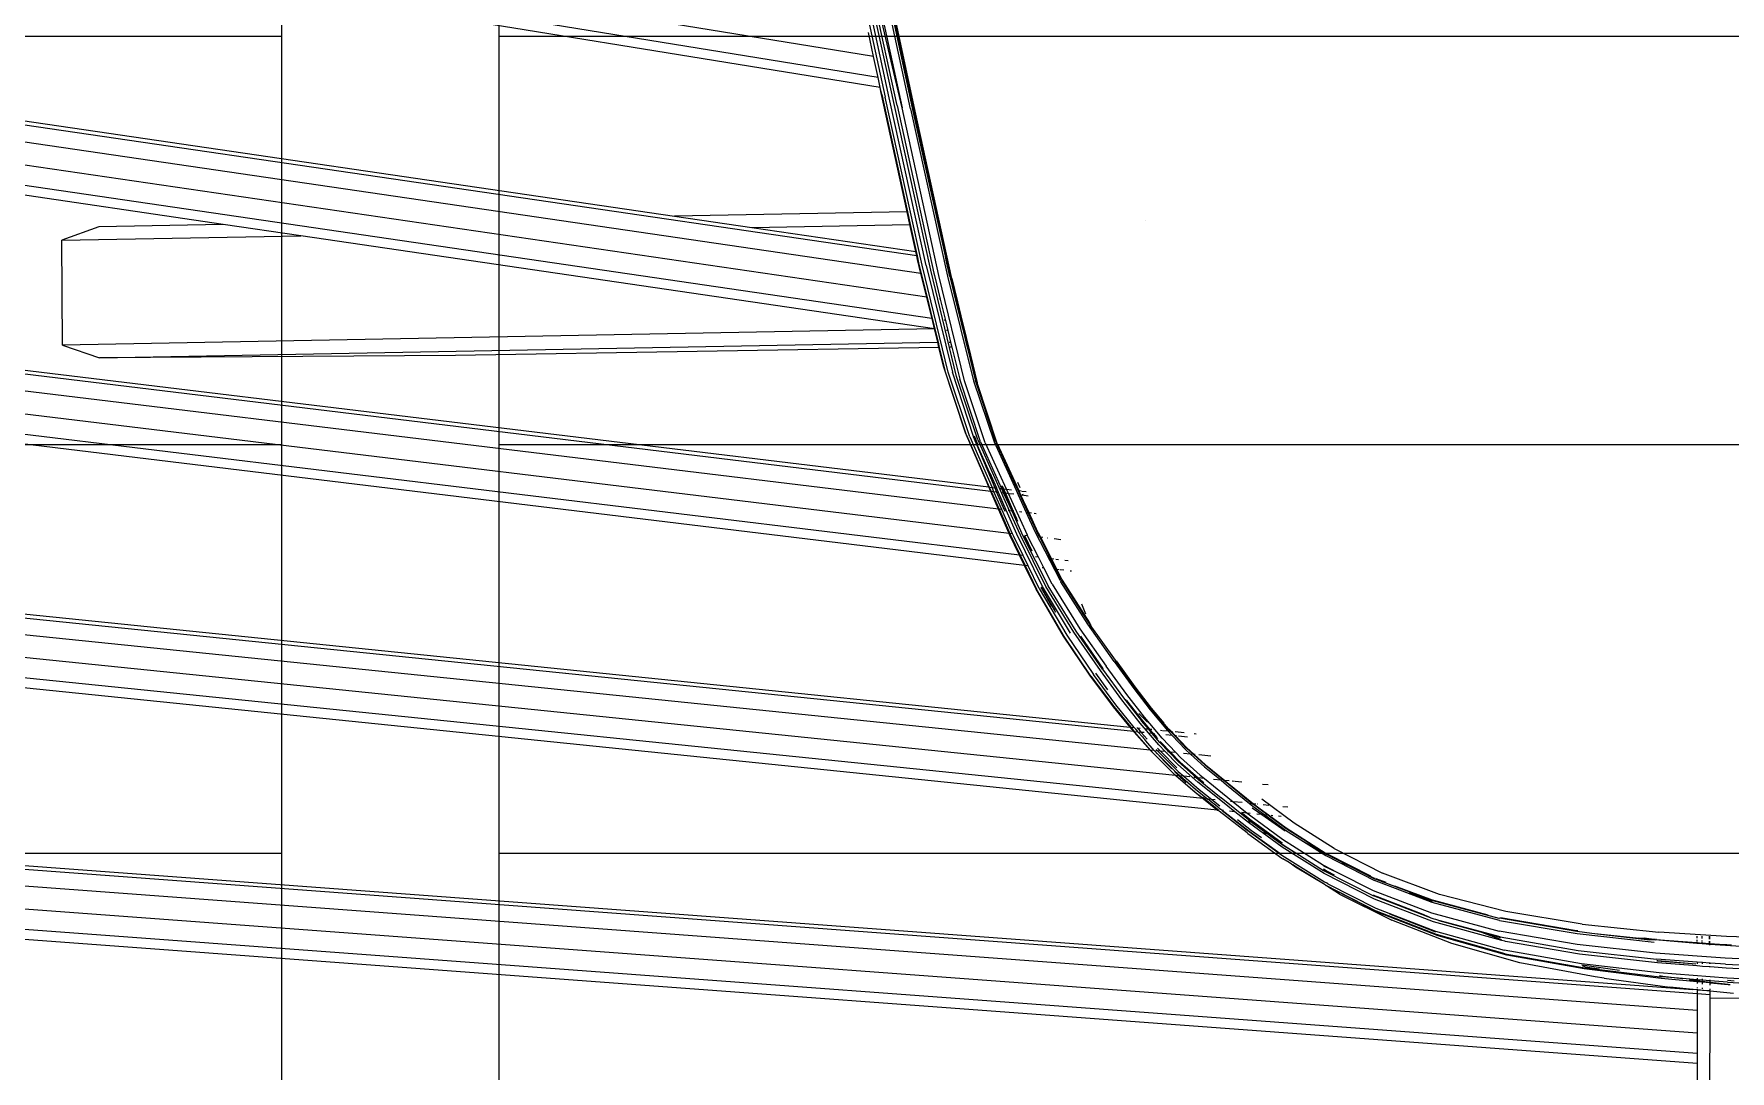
# Model space of a CAD drawing. Header units: millimetres. Extents: x -12551121 to 353735, y 112272 to 285506.
# Drawn here: x 101710.4 to 102099.8, y 170387.5 to 170625.6 of the extents above; entities that cross this region are included whole.
import ezdxf

# ---------------------------------------------------------------- set-up
doc = ezdxf.new("R2010")
doc.units = ezdxf.units.MM
doc.header["$MEASUREMENT"] = 0
doc.layers.add('+AT9-HATCH', color=8, linetype='Continuous')
doc.layers.add('+AT9_Hardscape', color=1, linetype='Continuous')

# ---------------------------------------------------------------- blocks, each defined once
blk = doc.blocks.new('cof')
at = {"layer": '+AT9_Hardscape', "color": 1}
for p, q in [((-175.14, -955.52), (-505.26, -901.91)), ((-174.1, -960.36), (-505.52, -906.53)), ((-173.59, -962.69), (-505.65, -908.76)), ((-184.69, -908.19), (-172.45, -964.88)), ((-171.5, -964.99), (-183.83, -908.29)), ((-170.48, -966.07), (-182.89, -909.18)), ((-168.58, -967.32), (-182.09, -909.75)), ((-169.73, -966.77), (-182.09, -909.75)), ((-180.89, -910.21), (-168.58, -967.32)), ((-166.62, -967.57), (-178.92, -910.44)), ((-166.07, -967.67), (-178.38, -910.52)), ((-165.55, -968.07), (-177.89, -910.85)), ((-175.14, -955.52), (-176.32, -950.03)), ((-169.39, -951.16), (-170.26, -947.1)), ((-503.75, -950.69), (-220.85, -992.15)), ((-165.21, -1001.31), (-503.68, -951.7)), ((-169.39, -951.16), (-169.45, -951.14)), ((-168.2, -956.65), (-169.39, -951.16)), ((-164.25, -1005.33), (-503.64, -955.59)), ((-174.1, -960.36), (-175.14, -955.52)), ((-168.2, -956.65), (-168.24, -956.64)), ((-165.76, -967.98), (-168.2, -956.65)), ((-162.91, -1010.81), (-503.03, -960.96)), ((-173.59, -962.69), (-174.1, -960.36)), ((-161.73, -1015.65), (-502.54, -965.7)), ((-173.45, -963.6), (-173.59, -962.69)), ((-173.25, -964.3), (-173.59, -962.69)), ((-167.43, -991.16), (-173.45, -963.6)), ((-173.25, -964.3), (-167.36, -991.16)), ((-163.99, -1003.43), (-172.45, -964.88)), ((-163.03, -1003.5), (-171.5, -964.99)), ((-324.42, -994.08), (-502.2, -968.02)), ((-161.99, -1004.59), (-170.48, -966.07)), ((-169.73, -966.77), (-161.27, -1005.28)), ((-160.14, -1005.81), (-168.58, -967.32)), ((-166.62, -967.57), (-158.13, -1005.96)), ((-158.64, -1001.27), (-166.07, -967.67)), ((-160.73, -991.04), (-165.76, -967.98)), ((-157.17, -1006.47), (-165.55, -968.07)), ((-167.43, -991.16), (-220.85, -992.15)), ((-220.85, -992.15), (-203.05, -994.76)), ((-167.36, -991.16), (-167.43, -991.16)), ((-166.79, -994.09), (-167.43, -991.16)), ((-167.36, -991.16), (-166.72, -994.09)), ((-160.73, -991.04), (-160.83, -991.04)), ((-160.09, -993.97), (-160.73, -991.04)), ((-353.02, -994.61), (-361.47, -997.71)), ((-361.47, -997.71), (-306.61, -996.69)), ((-324.42, -994.08), (-353.02, -994.61)), ((-306.61, -996.69), (-324.42, -994.08)), ((-161.16, -1018.01), (-306.61, -996.69)), ((-203.05, -994.76), (-166.79, -994.09)), ((-203.05, -994.76), (-165.44, -1000.28)), ((-166.79, -994.09), (-166.72, -994.09)), ((-165.44, -1000.28), (-166.79, -994.09)), ((-166.72, -994.09), (-165.35, -1000.29)), ((-160.2, -993.97), (-160.09, -993.97)), ((-158.49, -1001.29), (-160.09, -993.97)), ((-112.64, -993.09), (-112.61, -993.08)), ((-361.31, -1021.78), (-361.47, -997.71)), ((-165.44, -1000.28), (-165.35, -1000.29)), ((-165.21, -1001.31), (-165.44, -1000.28)), ((-165.35, -1000.29), (-165.12, -1001.32)), ((-165.12, -1001.32), (-165.21, -1001.31)), ((-165.03, -1002.14), (-165.21, -1001.31)), ((-165.12, -1001.32), (-164.78, -1002.86)), ((-164.25, -1005.33), (-165.03, -1002.14)), ((-164.78, -1002.86), (-162.83, -1010.82)), ((-157.96, -1028.02), (-163.99, -1003.43)), ((-163.03, -1003.5), (-157.03, -1028.01)), ((-156.04, -1028.98), (-161.99, -1004.59)), ((-158.64, -1001.27), (-158.49, -1001.29)), ((-158.44, -1002.3), (-158.64, -1001.27)), ((-158.27, -1002.33), (-158.49, -1001.29)), ((-158.27, -1002.33), (-158.44, -1002.3)), ((-157.62, -1006.03), (-158.44, -1002.3)), ((-157.39, -1006.34), (-158.27, -1002.33)), ((-162.86, -1010.82), (-164.25, -1005.33)), ((-161.27, -1005.28), (-161.13, -1005.79)), ((-161.13, -1005.79), (-161.16, -1005.78)), ((-161.13, -1005.79), (-159.81, -1011.27)), ((-154.22, -1029.99), (-160.14, -1005.81)), ((-158.13, -1005.96), (-152.16, -1029.97)), ((-157.62, -1006.03), (-157.56, -1006.31)), ((-157.39, -1006.34), (-157.56, -1006.31)), ((-157.56, -1006.31), (-156.2, -1011.8)), ((-157.38, -1006.37), (-157.39, -1006.34)), ((-156.06, -1011.82), (-157.38, -1006.37)), ((-156.06, -1011.82), (-157.35, -1006.38)), ((-157.17, -1006.47), (-155.87, -1011.84)), ((-495.59, -1012.27), (-148.66, -1054.34)), ((-162.83, -1010.82), (-162.86, -1010.82)), ((-161.7, -1015.66), (-162.86, -1010.82)), ((-162.83, -1010.82), (-161.64, -1015.67)), ((-159.81, -1011.27), (-159.96, -1011.25)), ((-159.81, -1011.27), (-158.63, -1016.11)), ((-156.06, -1011.82), (-156.2, -1011.8)), ((-156.2, -1011.8), (-155.01, -1016.64)), ((-154.89, -1016.66), (-156.06, -1011.82)), ((-155.87, -1011.84), (-156.06, -1011.82)), ((-155.87, -1011.84), (-154.7, -1016.68)), ((-148.21, -1055.37), (-495.39, -1013.27)), ((-161.64, -1015.67), (-161.7, -1015.66)), ((-161.13, -1018.01), (-161.7, -1015.66)), ((-161.64, -1015.67), (-161.06, -1018.02)), ((-158.63, -1016.11), (-158.89, -1016.07)), ((-158.63, -1016.11), (-158.06, -1018.46)), ((-146.42, -1059.44), (-494.62, -1017.22)), ((-161.14, -1018.06), (-361.31, -1021.78)), ((-161.06, -1018.02), (-161.13, -1018.01)), ((-161.12, -1018.06), (-161.13, -1018.01)), ((-161.05, -1018.06), (-161.12, -1018.06)), ((-160.4, -1021.13), (-161.12, -1018.06)), ((-161.06, -1018.02), (-161.05, -1018.06)), ((-161.05, -1018.06), (-160.3, -1021.13)), ((-158.06, -1018.46), (-158.37, -1018.41)), ((-158.06, -1018.46), (-157.42, -1021.07)), ((-154.89, -1016.66), (-155.01, -1016.64)), ((-155.01, -1016.64), (-154.43, -1018.99)), ((-154.32, -1019.01), (-154.89, -1016.66)), ((-154.7, -1016.68), (-154.89, -1016.66)), ((-154.7, -1016.68), (-154.12, -1019.04)), ((-154.32, -1019.01), (-154.43, -1018.99)), ((-154.43, -1018.99), (-153.93, -1021.01)), ((-153.83, -1021.01), (-154.32, -1019.01)), ((-154.12, -1019.04), (-154.32, -1019.01)), ((-154.12, -1019.04), (-153.65, -1021)), ((-143.99, -1065), (-493.57, -1022.61)), ((-361.31, -1021.78), (-352.82, -1024.7)), ((-352.82, -1024.7), (-160.4, -1021.13)), ((-271.08, -1024.14), (-352.82, -1024.7)), ((-160.11, -1022.29), (-271.08, -1024.14)), ((-160.4, -1021.13), (-160.3, -1021.13)), ((-160.11, -1022.29), (-160.4, -1021.13)), ((-160.3, -1021.13), (-160.02, -1022.29)), ((-160.02, -1022.29), (-160.11, -1022.29)), ((-159, -1026.87), (-160.11, -1022.29)), ((-160.02, -1022.29), (-158.73, -1027.53)), ((-157.78, -1021.08), (-157.42, -1021.07)), ((-157.13, -1022.24), (-157.52, -1022.25)), ((-157.42, -1021.07), (-157.13, -1022.24)), ((-157.13, -1022.24), (-155.34, -1029.58)), ((-153.93, -1021.01), (-153.83, -1021.01)), ((-153.93, -1021.01), (-153.64, -1022.18)), ((-153.83, -1021.01), (-153.65, -1021)), ((-153.55, -1022.18), (-153.83, -1021.01)), ((-153.65, -1021), (-153.36, -1022.18)), ((-153.55, -1022.18), (-153.64, -1022.18)), ((-153.64, -1022.18), (-151.72, -1030)), ((-151.57, -1030.32), (-153.55, -1022.18)), ((-151.58, -1030.1), (-153.55, -1022.18)), ((-153.36, -1022.18), (-153.55, -1022.18)), ((-153.36, -1022.18), (-151.36, -1030.43)), ((-141.62, -1069.95), (-492.64, -1027.39)), ((-154.05, -1041.92), (-159, -1026.87)), ((-153.77, -1042.48), (-158.73, -1027.53)), ((-153.04, -1042.83), (-157.96, -1028.02)), ((-152.14, -1042.73), (-157.03, -1028.01)), ((-140.45, -1072.37), (-492.19, -1029.72)), ((-151.21, -1043.49), (-156.04, -1028.98)), ((-150.54, -1043.96), (-155.34, -1029.58)), ((-149.46, -1044.21), (-154.22, -1029.99)), ((-152.16, -1029.97), (-147.45, -1043.96)), ((-151.57, -1030.32), (-151.72, -1030)), ((-146.93, -1044.03), (-151.58, -1030.1)), ((-147.04, -1043.95), (-151.57, -1030.32)), ((-146.72, -1044.34), (-151.36, -1030.43)), ((-153.77, -1042.48), (-154.05, -1041.92)), ((-149.3, -1052.86), (-153.77, -1042.48)), ((-153.77, -1042.48), (-148.56, -1054.35)), ((-153.04, -1042.83), (-147.92, -1054.43)), ((-152.24, -1042.74), (-148.31, -1052.17)), ((-148.47, -1051.04), (-152.14, -1042.73)), ((-151.15, -1044.58), (-151.95, -1042.66)), ((-151.21, -1043.49), (-143.95, -1059.74)), ((-151.15, -1044.58), (-151.13, -1044.63)), ((-150.54, -1043.96), (-145.72, -1054.69)), ((-149.46, -1044.21), (-139.88, -1065.33)), ((-147.45, -1043.96), (-142.38, -1055.1)), ((-147, -1044.04), (-147.04, -1043.95)), ((-146.93, -1044.24), (-147, -1044.04)), ((-146.81, -1044.3), (-146.93, -1044.03)), ((-146.9, -1044.25), (-146.93, -1044.24)), ((-142.67, -1053.54), (-146.9, -1044.25)), ((-146.72, -1044.34), (-141.77, -1055.17)), ((-148.45, -1051.08), (-148.47, -1051.04)), ((-148.45, -1051.08), (-147.69, -1052.92)), ((-148.45, -1051.08), (-146.92, -1054.55)), ((-144.9, -1048.5), (-141.86, -1055.16)), ((-148.66, -1054.34), (-149.3, -1052.86)), ((-148.21, -1055.37), (-148.66, -1054.34)), ((-148.66, -1054.34), (-148.56, -1054.35)), ((-148.56, -1054.35), (-148.11, -1055.38)), ((-148.56, -1054.35), (-147.92, -1054.43)), ((-148.31, -1052.17), (-147.3, -1054.5)), ((-147.47, -1055.46), (-147.92, -1054.43)), ((-147.84, -1054.44), (-147.3, -1054.5)), ((-147.3, -1054.5), (-146.92, -1054.55)), ((-147.3, -1054.5), (-146.86, -1055.53)), ((-146.46, -1055.58), (-146.92, -1054.55)), ((-146.07, -1054.65), (-145.72, -1054.69)), ((-145.72, -1054.69), (-145.25, -1055.73)), ((-145.72, -1054.69), (-145.36, -1054.74)), ((-145.36, -1054.74), (-145.65, -1054.07)), ((-145.6, -1054.08), (-145.3, -1054.74)), ((-144.9, -1055.77), (-145.36, -1054.74)), ((-145.36, -1054.74), (-145.3, -1054.74)), ((-145.3, -1054.74), (-144.84, -1055.78)), ((-145.3, -1054.74), (-144.73, -1054.81)), ((-144.57, -1054.83), (-143.42, -1054.97)), ((-142.58, -1053.78), (-142.67, -1053.54)), ((-141.94, -1055.15), (-142.58, -1053.78)), ((-142.38, -1055.1), (-142.32, -1055.11)), ((-142.38, -1055.1), (-141.91, -1056.13)), ((-142.06, -1053.2), (-141.53, -1054.45)), ((-141.94, -1055.15), (-141.86, -1055.16)), ((-141.47, -1056.19), (-141.94, -1055.15)), ((-141.39, -1056.2), (-141.86, -1055.16)), ((-141.86, -1055.16), (-141.77, -1055.17)), ((-141.3, -1056.21), (-141.77, -1055.17)), ((-141.77, -1055.17), (-141.22, -1055.24)), ((-141.09, -1055.26), (-140.1, -1055.37)), ((-148.11, -1055.38), (-148.21, -1055.37)), ((-146.42, -1059.44), (-148.21, -1055.37)), ((-147.47, -1055.46), (-148.11, -1055.38)), ((-148.11, -1055.38), (-146.31, -1059.46)), ((-145.66, -1059.54), (-147.47, -1055.46)), ((-146.86, -1055.53), (-147.29, -1055.48)), ((-146.46, -1055.58), (-146.86, -1055.53)), ((-146.86, -1055.53), (-145.13, -1059.6)), ((-144.65, -1059.66), (-146.46, -1055.58)), ((-145.25, -1055.73), (-145.68, -1055.68)), ((-144.9, -1055.77), (-145.25, -1055.73)), ((-145.25, -1055.73), (-143.41, -1059.81)), ((-143.09, -1059.85), (-144.9, -1055.77)), ((-144.84, -1055.78), (-144.9, -1055.77)), ((-144.84, -1055.78), (-143.03, -1059.85)), ((-144.35, -1055.84), (-144.84, -1055.78)), ((-142.95, -1056.01), (-143.98, -1055.88)), ((-141.81, -1056.15), (-141.91, -1056.13)), ((-141.91, -1056.13), (-140.05, -1060.22)), ((-141.39, -1056.2), (-141.47, -1056.19)), ((-139.6, -1060.27), (-141.47, -1056.19)), ((-141.3, -1056.21), (-141.39, -1056.2)), ((-139.52, -1060.28), (-141.39, -1056.2)), ((-140.76, -1056.27), (-141.3, -1056.21)), ((-139.43, -1060.29), (-141.3, -1056.21)), ((-140.91, -1055.92), (-140.76, -1056.27)), ((-139.63, -1056.41), (-140.51, -1056.3)), ((-146.31, -1059.46), (-146.42, -1059.44)), ((-143.99, -1065), (-146.42, -1059.44)), ((-145.66, -1059.54), (-146.31, -1059.46)), ((-146.31, -1059.46), (-143.86, -1065.02)), ((-143.2, -1065.1), (-145.66, -1059.54)), ((-145.13, -1059.6), (-145, -1059.86)), ((-144.65, -1059.66), (-145.13, -1059.6)), ((-142.19, -1065.2), (-144.65, -1059.66)), ((-143.95, -1059.74), (-144.21, -1059.71)), ((-141.41, -1065.42), (-143.95, -1059.74)), ((-143.41, -1059.81), (-143.66, -1059.78)), ((-143.09, -1059.85), (-143.41, -1059.81)), ((-143.41, -1059.81), (-140.84, -1065.52)), ((-142.02, -1062.27), (-143.09, -1059.85)), ((-143.03, -1059.85), (-143.09, -1059.85)), ((-143.03, -1059.85), (-142.28, -1061.54)), ((-142.89, -1059.87), (-143.03, -1059.85)), ((-141.09, -1060.09), (-141.65, -1060.02)), ((-139.77, -1060.25), (-140.05, -1060.22)), ((-140.05, -1060.22), (-138.07, -1064.55)), ((-139.52, -1060.28), (-139.6, -1060.27)), ((-137.71, -1064.42), (-139.6, -1060.27)), ((-139.43, -1060.29), (-139.52, -1060.28)), ((-137.62, -1064.44), (-139.52, -1060.28)), ((-138.88, -1060.36), (-139.43, -1060.29)), ((-137.41, -1064.7), (-139.43, -1060.29)), ((-137.77, -1060.49), (-138.22, -1060.44)), ((-143.86, -1065.02), (-143.99, -1065)), ((-143.88, -1065.26), (-143.99, -1065)), ((-141.62, -1069.95), (-143.88, -1065.26)), ((-143.2, -1065.1), (-143.86, -1065.02)), ((-143.86, -1065.02), (-143.63, -1065.54)), ((-143.63, -1065.54), (-141.49, -1069.97)), ((-143, -1065.55), (-143.2, -1065.1)), ((-140.81, -1070.05), (-143, -1065.55)), ((-136.31, -1077.2), (-142.19, -1065.2)), ((-135.57, -1077.15), (-141.41, -1065.42)), ((-140.84, -1065.52), (-135.05, -1077.06)), ((-140.56, -1065.46), (-139.1, -1068.41)), ((-140.5, -1065.45), (-138.76, -1068.97)), ((-139.79, -1065.51), (-140.42, -1065.44)), ((-139.79, -1065.51), (-139.88, -1065.33)), ((-137.28, -1070.48), (-139.79, -1065.51)), ((-138.07, -1064.55), (-132.39, -1075.67)), ((-137.71, -1064.42), (-137.62, -1064.61)), ((-136.89, -1065.86), (-137.62, -1064.44)), ((-137.03, -1065.85), (-137.62, -1064.61)), ((-137.41, -1064.7), (-136.81, -1065.87)), ((-136.98, -1065.85), (-137.03, -1065.85)), ((-134.96, -1069.8), (-136.98, -1065.85)), ((-136.89, -1065.86), (-136.98, -1065.85)), ((-135.37, -1068.83), (-136.89, -1065.86)), ((-136.81, -1065.87), (-136.89, -1065.86)), ((-136.26, -1065.94), (-136.81, -1065.87)), ((-136.81, -1065.87), (-135.9, -1067.59)), ((-135.16, -1066.07), (-135.28, -1066.06)), ((-132.15, -1066.44), (-133.67, -1066.25)), ((-140.45, -1072.37), (-141.62, -1069.95)), ((-141.49, -1069.97), (-141.62, -1069.95)), ((-141.49, -1069.97), (-140.32, -1072.39)), ((-140.81, -1070.05), (-141.49, -1069.97)), ((-139.63, -1072.47), (-140.81, -1070.05)), ((-137.28, -1070.48), (-137.91, -1070.4)), ((-136.05, -1072.9), (-137.28, -1070.48)), ((-135.9, -1067.59), (-135.74, -1067.97)), ((-135.74, -1067.97), (-135.37, -1068.83)), ((-135.74, -1067.97), (-134.27, -1070.84)), ((-135.37, -1068.83), (-134.96, -1069.8)), ((-134.34, -1070.83), (-135.37, -1068.83)), ((-134.96, -1069.8), (-134.92, -1069.88)), ((-134.92, -1069.88), (-134.52, -1070.81)), ((-134.44, -1070.82), (-134.92, -1069.88)), ((-134.52, -1070.81), (-134.7, -1070.79)), ((-134.44, -1070.82), (-134.52, -1070.81)), ((-134.52, -1070.81), (-134, -1072.02)), ((-134.34, -1070.83), (-134.44, -1070.82)), ((-133.19, -1073.25), (-134.44, -1070.82)), ((-133.1, -1073.26), (-134.34, -1070.83)), ((-134.27, -1070.84), (-134.34, -1070.83)), ((-133.73, -1070.91), (-134.27, -1070.84)), ((-134.27, -1070.84), (-133.03, -1073.27)), ((-483.23, -1071.92), (-116.2, -1109.44)), ((-115.33, -1110.49), (-483.08, -1072.88)), ((-137.9, -1077.66), (-140.45, -1072.37)), ((-140.32, -1072.39), (-140.45, -1072.37)), ((-139.63, -1072.47), (-140.32, -1072.39)), ((-140.32, -1072.39), (-137.7, -1077.8)), ((-137.11, -1077.66), (-139.63, -1072.47)), ((-136.05, -1072.9), (-136.43, -1072.86)), ((-134.14, -1076.67), (-136.05, -1072.9)), ((-134, -1072.02), (-133.46, -1073.22)), ((-133.46, -1073.22), (-133.56, -1073.21)), ((-133.46, -1073.22), (-132.36, -1075.66)), ((-133.19, -1073.25), (-133.46, -1073.22)), ((-132.66, -1071.04), (-133.25, -1070.97)), ((-133.1, -1073.26), (-133.19, -1073.25)), ((-132.04, -1075.49), (-133.19, -1073.25)), ((-131.97, -1075.48), (-133.1, -1073.26)), ((-133.03, -1073.27), (-133.1, -1073.26)), ((-132.5, -1073.33), (-133.03, -1073.27)), ((-133.03, -1073.27), (-131.78, -1075.71)), ((-131.43, -1073.46), (-132.26, -1073.36)), ((-130.46, -1071.3), (-131.2, -1071.22)), ((-129.64, -1073.68), (-129.99, -1073.64)), ((-111.59, -1114.71), (-482.34, -1076.78)), ((-131.49, -1088.6), (-137.9, -1077.66)), ((-131.34, -1088.64), (-137.7, -1077.8)), ((-137.11, -1077.66), (-130.76, -1088.38)), ((-136.7, -1077.43), (-136.34, -1078.04)), ((-136.59, -1077.43), (-136.65, -1077.39)), ((-136.62, -1077.38), (-136.59, -1077.43)), ((-133.26, -1083.12), (-136.59, -1077.43)), ((-136.34, -1078.04), (-136.59, -1077.43)), ((-136.34, -1078.04), (-134.28, -1081.67)), ((-136.34, -1078.04), (-133.61, -1082.63)), ((-129.91, -1087.88), (-136.31, -1077.2)), ((-129.12, -1087.65), (-135.57, -1077.15)), ((-128.62, -1087.41), (-135.05, -1077.06)), ((-134.14, -1076.67), (-127.74, -1086.88)), ((-132.29, -1075.83), (-132.39, -1075.67)), ((-132.29, -1075.83), (-132.15, -1076.12)), ((-125.95, -1085.83), (-132.15, -1076.12)), ((-131.98, -1075.62), (-132.04, -1075.49)), ((-125.61, -1085.62), (-131.98, -1075.62)), ((-131.97, -1075.48), (-131.78, -1075.71)), ((-131.78, -1075.71), (-125.56, -1085.53)), ((-105.82, -1120.55), (-480.62, -1082.23)), ((-127.41, -1081.16), (-126.43, -1083.48)), ((-133.61, -1082.63), (-133.59, -1082.65)), ((-119.9, -1094.35), (-125.95, -1085.83)), ((-125.57, -1085.7), (-125.61, -1085.62)), ((-125.41, -1085.89), (-125.57, -1085.7)), ((-125.56, -1085.53), (-125.54, -1085.58)), ((-125.54, -1085.58), (-125.48, -1085.67)), ((-125.48, -1085.67), (-125.41, -1085.89)), ((-125.4, -1085.78), (-125.48, -1085.67)), ((-125.38, -1085.96), (-125.41, -1085.89)), ((-125.4, -1085.78), (-125.22, -1086.03)), ((-125.38, -1085.96), (-124.91, -1087.06)), ((-119.56, -1094.11), (-125.38, -1085.96)), ((-99.47, -1125.86), (-479.4, -1087.01)), ((-96.12, -1128.49), (-478.81, -1089.36)), ((-125.3, -1097.75), (-131.49, -1088.6)), ((-125.21, -1097.73), (-131.34, -1088.64)), ((-130.76, -1088.38), (-124.66, -1097.39)), ((-122.99, -1096.47), (-129.12, -1087.65)), ((-122.53, -1096.11), (-128.62, -1087.41)), ((-127.74, -1086.88), (-121.69, -1095.47)), ((-127.62, -1088.57), (-122.54, -1095.94)), ((-122.49, -1095.89), (-127.25, -1089.01)), ((-119.55, -1094.16), (-119.56, -1094.11)), ((-115.1, -1100.29), (-119.55, -1094.16)), ((-115.05, -1100.19), (-119.38, -1094.23)), ((-120.01, -1104.83), (-125.3, -1097.75)), ((-125.21, -1097.73), (-119.97, -1104.75)), ((-119.51, -1104.32), (-124.66, -1097.39)), ((-124.38, -1097.7), (-124.6, -1097.35)), ((-124.18, -1097.08), (-121.39, -1100.88)), ((-118.13, -1103.15), (-122.99, -1096.47)), ((-122.54, -1095.94), (-122.46, -1096.05)), ((-122.53, -1096.11), (-117.74, -1102.7)), ((-122.49, -1095.89), (-122.41, -1096.01)), ((-116.99, -1101.93), (-121.69, -1095.47)), ((-119.9, -1094.35), (-115.4, -1100.55)), ((-112.95, -1107.14), (-116.99, -1101.93)), ((-115.4, -1100.55), (-111.6, -1105.49)), ((-111.36, -1105.17), (-115.1, -1100.29)), ((-111.3, -1105.08), (-115.05, -1100.19)), ((-116.2, -1109.44), (-120.01, -1104.83)), ((-119.97, -1104.75), (-116.08, -1109.45)), ((-115.25, -1109.54), (-119.51, -1104.32)), ((-113.9, -1108.55), (-118.13, -1103.15)), ((-117.74, -1102.7), (-113.59, -1108.03)), ((-117.34, -1103.08), (-113.39, -1108.1)), ((-117.02, -1103.37), (-113.36, -1108.04)), ((-111.6, -1105.49), (-107.66, -1110.21)), ((-107.45, -1109.86), (-111.36, -1105.17)), ((-107.42, -1109.86), (-111.36, -1105.17)), ((-108.43, -1108.53), (-111.3, -1105.08)), ((-115.33, -1110.49), (-116.2, -1109.44)), ((-116.2, -1109.44), (-116.08, -1109.45)), ((-116.08, -1109.45), (-115.26, -1110.45)), ((-116.08, -1109.45), (-115.25, -1109.54)), ((-114.92, -1109.95), (-115.25, -1109.54)), ((-114.63, -1109.6), (-114.58, -1109.61)), ((-114.61, -1109.57), (-114.58, -1109.61)), ((-114.58, -1109.61), (-114.32, -1109.93)), ((-114.58, -1109.61), (-113.92, -1109.67)), ((-114.21, -1106.29), (-112.23, -1108.33)), ((-109.66, -1113.51), (-113.9, -1108.55)), ((-112.03, -1109.87), (-113.59, -1108.03)), ((-111.86, -1109.89), (-113.39, -1108.1)), ((-113.36, -1108.04), (-111.76, -1109.89)), ((-108.86, -1112), (-112.95, -1107.14)), ((-112.61, -1109.81), (-112.03, -1109.87)), ((-115.27, -1110.57), (-115.33, -1110.49)), ((-115.21, -1110.5), (-115.33, -1110.49)), ((-111.59, -1114.71), (-115.27, -1110.57)), ((-115.21, -1110.5), (-115.26, -1110.45)), ((-111.5, -1114.71), (-115.21, -1110.5)), ((-114.36, -1110.59), (-115.21, -1110.5)), ((-114.36, -1110.59), (-114.92, -1109.95)), ((-114.87, -1109.89), (-114.65, -1110.18)), ((-114.65, -1110.18), (-114.6, -1110.23)), ((-113.41, -1111.67), (-114.36, -1110.59)), ((-114.32, -1109.93), (-113.68, -1110.65)), ((-113.68, -1110.65), (-114.16, -1110.61)), ((-113.68, -1110.65), (-112.33, -1112.19)), ((-113.01, -1110.72), (-113.68, -1110.65)), ((-113.41, -1111.67), (-113.17, -1111.95)), ((-113.04, -1112.09), (-113.17, -1111.95)), ((-113.04, -1112.09), (-112.99, -1112.15)), ((-112.99, -1112.15), (-112.87, -1112.28)), ((-112.61, -1112.58), (-112.87, -1112.28)), ((-110.67, -1114.8), (-112.61, -1112.58)), ((-111.14, -1110.91), (-112.03, -1109.87)), ((-112.03, -1109.87), (-111.86, -1109.89)), ((-110.96, -1110.93), (-111.86, -1109.89)), ((-111.86, -1109.89), (-111.76, -1109.89)), ((-111.76, -1109.89), (-110.86, -1110.94)), ((-111.76, -1109.89), (-111.24, -1109.95)), ((-111.14, -1110.91), (-111.71, -1110.86)), ((-109.41, -1112.95), (-111.14, -1110.91)), ((-110.96, -1110.93), (-111.14, -1110.91)), ((-109.88, -1112.19), (-110.96, -1110.93)), ((-110.86, -1110.94), (-110.96, -1110.93)), ((-110.86, -1110.94), (-110.08, -1111.85)), ((-110.62, -1110.97), (-110.86, -1110.94)), ((-108.17, -1115.06), (-109.66, -1113.51)), ((-109.41, -1112.95), (-107.31, -1115.14)), ((-109.12, -1113.07), (-109.34, -1112.82)), ((-109.3, -1112.76), (-109.1, -1113)), ((-109.26, -1110.15), (-108.89, -1110.19)), ((-109.12, -1113.07), (-107.08, -1115.17)), ((-109.1, -1113), (-106.98, -1115.18)), ((-105.72, -1115.31), (-108.86, -1112)), ((-108.7, -1110.21), (-107.55, -1110.33)), ((-106.55, -1111.38), (-107.99, -1111.24)), ((-107.66, -1110.21), (-107.55, -1110.33)), ((-107.55, -1110.33), (-106.55, -1111.38)), ((-106.99, -1110.38), (-107.45, -1109.86)), ((-106.99, -1110.38), (-107.42, -1109.86)), ((-106.8, -1110.4), (-107.28, -1109.89)), ((-105.97, -1111.44), (-106.99, -1110.38)), ((-106.8, -1110.4), (-106.99, -1110.38)), ((-105.81, -1111.46), (-106.8, -1110.4)), ((-106.8, -1110.4), (-106.57, -1110.43)), ((-106.55, -1111.38), (-103.51, -1114.61)), ((-105.97, -1111.44), (-106.13, -1111.43)), ((-105.93, -1111.45), (-105.97, -1111.44)), ((-103.35, -1114.24), (-105.93, -1111.45)), ((-105.81, -1111.46), (-105.93, -1111.45)), ((-105.91, -1110.49), (-103.77, -1110.71)), ((-103.28, -1114.15), (-105.81, -1111.46)), ((-105.58, -1111.48), (-105.81, -1111.46)), ((-103.07, -1111.74), (-105.1, -1111.53)), ((-101.53, -1110.94), (-101.05, -1110.99)), ((-110.71, -1115.69), (-111.59, -1114.71)), ((-110.67, -1114.8), (-111.5, -1114.71)), ((-110.74, -1115.55), (-111.5, -1114.71)), ((-110.74, -1115.55), (-106.2, -1120.14)), ((-106.13, -1120.28), (-110.71, -1115.69)), ((-110.47, -1115.02), (-110.67, -1114.8)), ((-109.94, -1115.56), (-110.47, -1115.02)), ((-109.94, -1115.56), (-110.45, -1114.99)), ((-109.96, -1114.87), (-110.35, -1114.83)), ((-110.2, -1114.6), (-109.96, -1114.87)), ((-109.27, -1114.94), (-109.96, -1114.24)), ((-109.96, -1114.87), (-109.79, -1115.06)), ((-109.27, -1114.94), (-109.96, -1114.87)), ((-105.98, -1119.58), (-109.94, -1115.56)), ((-108.36, -1117.32), (-109.94, -1115.56)), ((-109.79, -1115.06), (-105.22, -1119.63)), ((-105.51, -1118.78), (-109.27, -1114.94)), ((-108.17, -1115.06), (-109.01, -1114.97)), ((-108.36, -1117.32), (-108.19, -1117.49)), ((-106.67, -1119), (-108.19, -1117.49)), ((-105.3, -1118.02), (-108.17, -1115.06)), ((-107.31, -1115.14), (-107.66, -1115.11)), ((-107.31, -1115.14), (-105.1, -1117.44)), ((-107.08, -1115.17), (-107.31, -1115.14)), ((-107.08, -1115.17), (-104.73, -1117.58)), ((-106.98, -1115.18), (-107.08, -1115.17)), ((-106.98, -1115.18), (-104.72, -1117.5)), ((-105.72, -1115.31), (-106.98, -1115.18)), ((-104.63, -1116.45), (-105.72, -1115.31)), ((-105.1, -1117.44), (-101.02, -1121.04)), ((-104.73, -1117.58), (-100.72, -1121.07)), ((-104.72, -1117.5), (-100.61, -1121.08)), ((-104.63, -1116.45), (-100.13, -1120.45)), ((-102.35, -1115.65), (-103.96, -1115.49)), ((-103.51, -1114.61), (-102.35, -1115.65)), ((-103.3, -1114.24), (-103.35, -1114.24)), ((-101.7, -1115.72), (-103.3, -1114.24)), ((-103.28, -1114.15), (-101.51, -1115.74)), ((-102.35, -1115.65), (-99.11, -1118.55)), ((-101.7, -1115.72), (-102.35, -1115.65)), ((-101.65, -1115.72), (-101.7, -1115.72)), ((-98.98, -1118.17), (-101.65, -1115.72)), ((-101.51, -1115.74), (-101.65, -1115.72)), ((-101.51, -1115.74), (-98.91, -1118.08)), ((-101.32, -1115.76), (-101.51, -1115.74)), ((-97.65, -1116.13), (-100.47, -1115.84)), ((-106.2, -1120.14), (-105.71, -1120.56)), ((-105.82, -1120.55), (-106.13, -1120.28)), ((-105.03, -1120.63), (-106.01, -1119.65)), ((-105.98, -1119.58), (-104.74, -1120.66)), ((-101.29, -1124.42), (-105.82, -1120.55)), ((-105.71, -1120.56), (-105.82, -1120.55)), ((-105.71, -1120.56), (-101.39, -1124.27)), ((-105.03, -1120.63), (-105.71, -1120.56)), ((-100.67, -1122.07), (-105.3, -1118.02)), ((-105.22, -1119.63), (-103.9, -1120.74)), ((-103.69, -1121.96), (-105.03, -1120.63)), ((-104.95, -1120.64), (-105.03, -1120.63)), ((-104.74, -1120.66), (-101.23, -1123.69)), ((-103.9, -1120.74), (-104.74, -1120.66)), ((-103.9, -1120.74), (-100.39, -1123.74)), ((-102.53, -1120.88), (-103.9, -1120.74)), ((-101.15, -1121.02), (-101.62, -1120.98)), ((-101.02, -1121.04), (-100.54, -1121.47)), ((-100.72, -1121.07), (-101.02, -1121.04)), ((-100.72, -1121.07), (-100.08, -1121.63)), ((-100.61, -1121.08), (-100.72, -1121.07)), ((-100.61, -1121.08), (-100.08, -1121.55)), ((-99.17, -1121.23), (-100.61, -1121.08)), ((-100.54, -1121.47), (-95.32, -1125.68)), ((-100.13, -1120.45), (-99.17, -1121.23)), ((-99.17, -1121.23), (-94.98, -1124.63)), ((-99.11, -1118.55), (-95.35, -1121.62)), ((-98.92, -1118.17), (-98.98, -1118.17)), ((-98.92, -1118.17), (-94.61, -1121.69)), ((-98.91, -1118.08), (-94.47, -1121.71)), ((-95.35, -1121.62), (-97.07, -1121.44)), ((-103.69, -1121.96), (-103.52, -1122.12)), ((-103.52, -1122.12), (-103.41, -1122.21)), ((-101.39, -1124.27), (-99.37, -1125.87)), ((-99.47, -1125.86), (-101.29, -1124.42)), ((-101.23, -1123.69), (-98.37, -1125.97)), ((-95.39, -1126.3), (-100.67, -1122.07)), ((-100.39, -1123.74), (-97.42, -1126.07)), ((-100.08, -1121.55), (-99.29, -1122.17)), ((-100.08, -1121.63), (-99.66, -1121.96)), ((-95.35, -1121.62), (-94.07, -1122.66)), ((-95.18, -1121.63), (-95.35, -1121.62)), ((-94.98, -1124.63), (-92.58, -1126.56)), ((-94.47, -1121.71), (-94.61, -1121.69)), ((-94.61, -1121.69), (-93.97, -1122.27)), ((-94.47, -1121.71), (-93.9, -1122.17)), ((-93.49, -1121.81), (-94.47, -1121.71)), ((-94.07, -1122.66), (-88.78, -1126.95)), ((-93.97, -1122.27), (-93.9, -1122.27)), ((-93.9, -1122.17), (-87.9, -1127.04)), ((-88.04, -1127.02), (-93.9, -1122.27)), ((-93.9, -1122.27), (-88.14, -1127.02)), ((-92.28, -1121.93), (-92.8, -1121.88)), ((-90.59, -1122.1), (-92.12, -1121.95)), ((-84.51, -1122.72), (-85.82, -1122.59)), ((-99.55, -1125.5), (-99.09, -1125.9)), ((-99.37, -1125.87), (-99.47, -1125.86)), ((-96.12, -1128.49), (-99.47, -1125.86)), ((-99.09, -1125.9), (-99.37, -1125.87)), ((-99.37, -1125.87), (-96.12, -1128.49)), ((-99.09, -1125.9), (-98.58, -1126.32)), ((-98.93, -1125.91), (-99.09, -1125.9)), ((-98.58, -1126.32), (-95.9, -1128.43)), ((-97.42, -1126.07), (-98.37, -1125.97)), ((-95.82, -1127.99), (-98.37, -1125.97)), ((-97.42, -1126.07), (-95.6, -1127.49)), ((-96.7, -1126.14), (-97.42, -1126.07)), ((-96.12, -1128.49), (-96.04, -1128.5)), ((-96.04, -1128.5), (-95.93, -1128.59)), ((-95.91, -1128.51), (-96.04, -1128.5)), ((-95.79, -1128.75), (-95.93, -1128.59)), ((-95.82, -1127.99), (-95.75, -1128.03)), ((-89.38, -1133.73), (-95.79, -1128.75)), ((-95.75, -1128.03), (-95.44, -1128.28)), ((-95.05, -1128.6), (-95.44, -1128.28)), ((-92.14, -1128.9), (-95.39, -1126.3)), ((-89.05, -1130.7), (-95.32, -1125.68)), ((-94.8, -1128.62), (-95.05, -1128.6)), ((-88.86, -1133.42), (-95.05, -1128.6)), ((-95.05, -1128.6), (-89.34, -1133.11)), ((-92.14, -1128.9), (-93.39, -1128.77)), ((-92.58, -1126.56), (-93.15, -1126.5)), ((-90.5, -1126.77), (-92.58, -1126.56)), ((-92.58, -1126.56), (-89.34, -1129.18)), ((-89.05, -1131.35), (-92.14, -1128.9)), ((-90.68, -1129.03), (-88.42, -1130.82)), ((-89.34, -1129.18), (-90.68, -1129.03)), ((-88.67, -1129.25), (-89.34, -1129.18)), ((-89.34, -1129.18), (-88.8, -1129.61)), ((-88.78, -1126.95), (-88.01, -1127.58)), ((-88.14, -1127.02), (-88.78, -1126.95)), ((-88.19, -1128), (-85.97, -1129.53)), ((-88.14, -1127.02), (-87.87, -1127.23)), ((-88.04, -1127.02), (-88.14, -1127.02)), ((-87.86, -1127.17), (-88.04, -1127.02)), ((-87.9, -1127.04), (-88.04, -1127.02)), ((-88.01, -1127.58), (-85.26, -1129.6)), ((-87.9, -1127.04), (-87.86, -1127.07)), ((-84.57, -1129.67), (-87.87, -1127.23)), ((-87.86, -1127.07), (-84.3, -1129.7)), ((-87.32, -1127.1), (-87.86, -1127.07)), ((-84.45, -1129.68), (-87.86, -1127.17)), ((-86.98, -1127.13), (-87.02, -1127.13)), ((-78.54, -1131.5), (-85.94, -1125.97)), ((-84.36, -1127.4), (-85.69, -1127.27)), ((-80.04, -1127.84), (-81.13, -1127.73)), ((-91.58, -1130.63), (-88.33, -1133.17)), ((-88.41, -1130.91), (-90.33, -1129.39)), ((-89.34, -1133.11), (-88.86, -1133.42)), ((-89.05, -1130.7), (-81.35, -1136.32)), ((-88.63, -1131.42), (-89.05, -1131.09)), ((-81.27, -1137.01), (-89.05, -1131.35)), ((-88.8, -1129.61), (-81.2, -1135.19)), ((-88.42, -1130.82), (-81.3, -1135.98)), ((-88.41, -1130.91), (-81.31, -1136.05)), ((-88.33, -1133.17), (-86.04, -1134.81)), ((-85.97, -1129.53), (-87.12, -1129.41)), ((-85.97, -1129.53), (-80.59, -1133.23)), ((-85.26, -1129.6), (-85.97, -1129.53)), ((-85.26, -1129.6), (-80.53, -1133.08)), ((-84.57, -1129.67), (-85.26, -1129.6)), ((-80.45, -1132.71), (-84.57, -1129.67)), ((-84.45, -1129.68), (-84.57, -1129.67)), ((-80.42, -1132.65), (-84.45, -1129.68)), ((-84.3, -1129.7), (-84.45, -1129.68)), ((-84.3, -1129.7), (-84.26, -1129.7)), ((-84.26, -1129.7), (-80.43, -1132.55)), ((-83.43, -1129.79), (-83.82, -1129.75)), ((-81.52, -1129.98), (-82.13, -1129.92)), ((-80.53, -1133.08), (-76.44, -1135.67)), ((-71.25, -1138.55), (-80.45, -1132.71)), ((-80.43, -1132.55), (-80.32, -1132.62)), ((-71.2, -1138.5), (-80.42, -1132.65)), ((-80.27, -1132.65), (-79.96, -1132.85)), ((-69.37, -1137.33), (-78.54, -1131.5)), ((-465.35, -1134.15), (12.95, -1169.63)), ((13.97, -1170.64), (-465.03, -1135.11)), ((-89.38, -1133.73), (-89.2, -1133.9)), ((-89.2, -1133.9), (-81.36, -1139.5)), ((-81.87, -1138.42), (-88.86, -1133.42)), ((-88.86, -1133.42), (-81.39, -1138.84)), ((-85.01, -1133.98), (-85.57, -1133.61)), ((-81.35, -1136.32), (-81.34, -1136.36)), ((-78.74, -1138.05), (-81.34, -1136.36)), ((-81.34, -1136.36), (-78.2, -1138.31)), ((-71.65, -1143.05), (-81.27, -1137.01)), ((-81.2, -1135.19), (-71.78, -1141.14)), ((-76.44, -1135.67), (-71.22, -1138.62)), ((-76.44, -1135.67), (-71.28, -1138.94)), ((13.97, -1174.46), (-463.9, -1139.02)), ((-81.39, -1138.84), (-71.57, -1144.98)), ((-81.36, -1139.5), (-81.13, -1139.68)), ((-79.69, -1140.54), (-81.13, -1139.68)), ((-79.18, -1140.9), (-79.69, -1140.54)), ((-78.24, -1141.57), (-79.18, -1140.9)), ((-78.81, -1141.09), (-79.18, -1140.9)), ((-78.74, -1138.05), (-78.2, -1138.31)), ((-78.2, -1138.31), (-71.82, -1142.33)), ((-71.28, -1138.94), (-60.1, -1144.65)), ((-71.25, -1138.55), (-65.65, -1141.41)), ((-71.2, -1138.5), (-63.52, -1142.41)), ((-70.95, -1138.52), (-61.01, -1143.59)), ((-69.37, -1137.33), (-58.3, -1142.93)), ((-67.59, -1140.49), (-65.65, -1141.41)), ((13.96, -1179.7), (-461.99, -1144.39)), ((-78.74, -1141.13), (-78.81, -1141.09)), ((-78.2, -1141.51), (-78.74, -1141.13)), ((-71.46, -1145.68), (-78.24, -1141.57)), ((-78.05, -1141.61), (-78.2, -1141.51)), ((-71.46, -1145.68), (-78.05, -1141.61)), ((-71.82, -1142.33), (-60.36, -1148.19)), ((-71.81, -1141.98), (-70.97, -1142.51)), ((-71.81, -1142.06), (-70.92, -1142.61)), ((-71.79, -1141.28), (-68.74, -1142.7)), ((-71.78, -1141.14), (-68.74, -1142.7)), ((-60.1, -1148.95), (-71.65, -1143.05)), ((-70.97, -1142.51), (-69.38, -1143.32)), ((-70.92, -1142.61), (-70.18, -1142.99)), ((-68.74, -1142.7), (-60.44, -1146.94)), ((-65.65, -1141.41), (-60.12, -1144.23)), ((-65.65, -1141.41), (-63.52, -1142.41)), ((-63.52, -1142.41), (-60.05, -1144.18)), ((-63.52, -1142.41), (-61.01, -1143.59)), ((-61.01, -1143.59), (-60.97, -1143.61)), ((-46.91, -1149.24), (-60.12, -1144.23)), ((-46.85, -1149.68), (-60.1, -1144.65)), ((-59.96, -1144.22), (-60.05, -1144.18)), ((-59.8, -1144.17), (-57.48, -1145.05)), ((-59.8, -1144.17), (-59.19, -1144.45)), ((-58.97, -1144.55), (-58.87, -1144.6)), ((-45.21, -1147.83), (-58.3, -1142.93)), ((-71.57, -1144.98), (-71.15, -1145.2)), ((-71.46, -1145.68), (-59.63, -1151.72)), ((-71.17, -1145.89), (-71.46, -1145.68)), ((-71.13, -1145.91), (-71.17, -1145.89)), ((-70.83, -1145.4), (-71.15, -1145.2)), ((-59.28, -1151.96), (-71.13, -1145.91)), ((-68.12, -1147.75), (-71.13, -1145.91)), ((-70.83, -1145.4), (-59.83, -1150.98)), ((-68.12, -1147.75), (-56.14, -1153.77)), ((-60.44, -1146.94), (-47.04, -1152.07)), ((-60.38, -1147.9), (-59.4, -1148.4)), ((-60.37, -1147.99), (-59.35, -1148.51)), ((-46.87, -1153.36), (-60.36, -1148.19)), ((-48.53, -1152.58), (-59.4, -1148.4)), ((-47.48, -1153.07), (-59.35, -1148.51)), ((-46.83, -1149.2), (-55.42, -1145.94)), ((-52.13, -1147.38), (-46.84, -1149.47)), ((-29.97, -1151.8), (-45.21, -1147.83)), ((13.95, -1184.35), (-460.43, -1149.17)), ((13.95, -1186.65), (-459.62, -1151.52)), ((-46.54, -1154.16), (-60.1, -1148.95)), ((-59.83, -1150.98), (-59.82, -1151.03)), ((-59.82, -1151.03), (-46.11, -1156.29)), ((-45.85, -1157.07), (-59.63, -1151.72)), ((-45.47, -1157.34), (-59.28, -1151.96)), ((-46.04, -1156.5), (-56.62, -1152.38)), ((-47.04, -1152.07), (-31.47, -1156.27)), ((-31.48, -1153.34), (-46.91, -1149.24)), ((-31.39, -1153.82), (-46.85, -1149.68)), ((-39.12, -1151.26), (-46.83, -1149.2)), ((-46.59, -1149.15), (-34.07, -1152.49)), ((-12.46, -1154.64), (-29.97, -1151.8)), ((-42.33, -1159.12), (-56.14, -1153.77)), ((-46.39, -1153.49), (-46.87, -1153.36)), ((-30.89, -1158.44), (-46.54, -1154.16)), ((-46.06, -1153.62), (-46.39, -1153.49)), ((-46.11, -1156.29), (-30.37, -1160.64)), ((-45.37, -1153.84), (-46.06, -1153.62)), ((-45.37, -1153.84), (-36.05, -1156.39)), ((-36.96, -1156.05), (-45.37, -1153.84)), ((-31.24, -1157.61), (-36.96, -1156.05)), ((-36.05, -1156.39), (-36.96, -1156.05)), ((-36.05, -1156.39), (-31.19, -1157.72)), ((-30.96, -1158.28), (-36.05, -1156.39)), ((-31.4, -1153.32), (-31.48, -1153.34)), ((-13.59, -1159.31), (-31.47, -1156.27)), ((-13.67, -1156.32), (-31.4, -1153.32)), ((-31.39, -1153.82), (-13.58, -1156.82)), ((-13.7, -1156.19), (-31.2, -1153.23)), ((-13.64, -1156.17), (-13.7, -1156.19)), ((-13.6, -1156.31), (-13.67, -1156.32)), ((-13.46, -1156.19), (-13.64, -1156.17)), ((-13.64, -1156.17), (-13.49, -1156.21)), ((-13.6, -1156.31), (-10.23, -1156.7)), ((-12.46, -1154.64), (5.16, -1156.49)), ((20.73, -1157.48), (5.16, -1156.49)), ((-30.09, -1161.45), (-45.85, -1157.07)), ((-29.7, -1161.75), (-45.47, -1157.34)), ((-26.77, -1163.54), (-42.33, -1159.12)), ((-31.24, -1157.61), (-13.37, -1160.68)), ((-30.21, -1158.55), (-30.89, -1158.44)), ((-30.05, -1158.61), (-30.21, -1158.55)), ((-13.05, -1161.52), (-30.05, -1158.61)), ((4.42, -1161.33), (-13.59, -1159.31)), ((-13.58, -1156.82), (4.09, -1158.79)), ((-10.23, -1156.7), (4.32, -1158.3)), ((-10.23, -1156.7), (3.14, -1158.25)), ((0.45, -1157.77), (1.77, -1157.91)), ((4.04, -1158.17), (1.77, -1157.91)), ((4.32, -1158.3), (3.14, -1158.25)), ((4.29, -1158.19), (4.04, -1158.17)), ((13.93, -1158.98), (4.32, -1158.3)), ((13.93, -1159.1), (4.32, -1158.3)), ((4.43, -1158.2), (4.34, -1158.19)), ((4.62, -1158.21), (4.58, -1158.21)), ((4.62, -1158.21), (13.93, -1158.93)), ((13.92, -1157.4), (13.93, -1157.9)), ((13.93, -1158.26), (13.93, -1158.51)), ((13.93, -1158.65), (13.93, -1158.93)), ((13.93, -1158.93), (13.93, -1158.98)), ((13.93, -1158.93), (15.15, -1159.02)), ((13.93, -1158.98), (13.93, -1159.1)), ((15.15, -1159.07), (13.93, -1158.98)), ((15.15, -1159.19), (13.93, -1159.1)), ((15.15, -1157.98), (15.15, -1157.42)), ((15.15, -1158.59), (15.15, -1158.39)), ((15.15, -1159.02), (15.15, -1158.7)), ((15.15, -1159.07), (15.15, -1159.02)), ((15.15, -1159.02), (16.76, -1159.14)), ((16.76, -1159.18), (15.15, -1159.02)), ((15.15, -1159.19), (15.15, -1159.07)), ((16.76, -1159.18), (15.15, -1159.07)), ((15.37, -1159.21), (15.15, -1159.19)), ((16.76, -1159.31), (15.37, -1159.21)), ((16.74, -1157.43), (16.74, -1158.09)), ((16.75, -1158.56), (16.75, -1158.7)), ((16.75, -1158.78), (16.76, -1159.14)), ((16.76, -1159.14), (16.76, -1159.18)), ((16.76, -1159.14), (16.9, -1159.19)), ((16.76, -1159.18), (16.76, -1159.25)), ((16.9, -1159.19), (16.76, -1159.18)), ((16.76, -1159.31), (16.76, -1159.45)), ((16.9, -1159.32), (16.76, -1159.31)), ((16.9, -1158.1), (16.9, -1157.44)), ((16.9, -1158.71), (16.9, -1158.57)), ((16.9, -1159.19), (16.9, -1158.78)), ((16.9, -1159.26), (16.9, -1159.19)), ((19.09, -1159.32), (16.9, -1159.19)), ((16.9, -1159.47), (16.9, -1159.32)), ((35.33, -1160.55), (16.9, -1159.32)), ((20.32, -1159.43), (19.09, -1159.32)), ((19.09, -1159.32), (20.32, -1159.39)), ((20.78, -1159.45), (20.32, -1159.43)), ((35.27, -1158.04), (20.73, -1157.48)), ((20.95, -1159.46), (20.78, -1159.45)), ((21.47, -1159.48), (20.95, -1159.46)), ((21.86, -1159.51), (21.47, -1159.48)), ((-12.56, -1163.78), (-30.37, -1160.64)), ((-30.09, -1161.45), (-12.29, -1164.61)), ((-11.96, -1164.93), (-29.7, -1161.75)), ((-9.48, -1166.79), (-26.77, -1163.54)), ((-13.37, -1160.68), (4.6, -1162.71)), ((4.84, -1163.57), (-13.05, -1161.52)), ((5.22, -1165.85), (-12.56, -1163.78)), ((-12.49, -1163.99), (-11.34, -1164.19)), ((-11.71, -1164.46), (-12.38, -1164.34)), ((-11.34, -1164.19), (-3.89, -1165.21)), ((20.39, -1162.48), (4.42, -1161.33)), ((13.94, -1163.4), (4.6, -1162.71)), ((4.68, -1162.99), (4.92, -1163.02)), ((11.76, -1163.71), (4.71, -1163.13)), ((13.95, -1164.26), (4.84, -1163.57)), ((4.92, -1163.02), (13.7, -1163.74)), ((13.94, -1163.4), (13.95, -1163.75)), ((15.16, -1163.48), (13.94, -1163.4)), ((13.95, -1164.26), (13.95, -1164.32)), ((15.16, -1164.35), (13.95, -1164.26)), ((15.16, -1163.77), (15.16, -1163.48)), ((16.82, -1163.61), (15.16, -1163.48)), ((15.16, -1164.4), (15.16, -1164.35)), ((16.83, -1164.47), (15.16, -1164.35)), ((16.82, -1163.61), (16.82, -1163.8)), ((16.92, -1163.61), (16.82, -1163.61)), ((16.92, -1163.81), (16.92, -1163.61)), ((20.49, -1163.87), (16.92, -1163.61)), ((35.34, -1163.19), (20.39, -1162.48)), ((20.49, -1163.87), (35.35, -1164.6)), ((-12.29, -1164.61), (5.42, -1166.73)), ((5.68, -1167.12), (-11.96, -1164.93)), ((-11.71, -1164.46), (-8.46, -1164.89)), ((-7.39, -1167.06), (-9.48, -1166.79)), ((-7.39, -1167.06), (7.68, -1169.1)), ((20.85, -1167.03), (5.22, -1165.85)), ((5.36, -1166.47), (6.11, -1166.57)), ((5.42, -1166.71), (5.85, -1166.76)), ((5.85, -1166.76), (5.42, -1166.73)), ((13.96, -1167.89), (5.68, -1167.12)), ((5.99, -1166.78), (5.85, -1166.76)), ((10.63, -1167.16), (5.99, -1166.78)), ((6.11, -1166.57), (10.63, -1167.16)), ((13.96, -1167.43), (10.63, -1167.16)), ((13.96, -1167.7), (12.14, -1167.49)), ((13.96, -1167.04), (13.96, -1167.43)), ((15.16, -1167.53), (13.96, -1167.43)), ((13.96, -1167.6), (13.96, -1167.7)), ((13.96, -1167.7), (13.96, -1167.89)), ((15.16, -1167.84), (13.96, -1167.7)), ((13.96, -1167.89), (13.96, -1168.3)), ((15.16, -1168), (13.96, -1167.89)), ((14.04, -1167.6), (15.16, -1167.75)), ((15.16, -1167.53), (15.16, -1167.21)), ((16.87, -1167.66), (15.16, -1167.53)), ((15.16, -1167.75), (15.16, -1167.67)), ((15.16, -1167.75), (16.88, -1167.97)), ((15.16, -1167.84), (15.16, -1167.75)), ((15.16, -1168), (15.16, -1167.84)), ((16.88, -1168.03), (15.16, -1167.84)), ((15.16, -1168.44), (15.16, -1168)), ((16.88, -1168.16), (15.16, -1168)), ((16.83, -1164.47), (16.83, -1164.52)), ((16.92, -1164.48), (16.83, -1164.47)), ((16.87, -1167.44), (16.87, -1167.66)), ((16.93, -1167.67), (16.87, -1167.66)), ((16.87, -1167.76), (16.88, -1167.97)), ((16.88, -1167.97), (16.88, -1168.03)), ((16.88, -1167.97), (16.93, -1167.98)), ((16.93, -1168.04), (16.88, -1168.03)), ((16.88, -1168.03), (16.88, -1168.16)), ((16.88, -1168.16), (16.89, -1168.64)), ((16.93, -1168.17), (16.88, -1168.16)), ((16.92, -1164.53), (16.92, -1164.48)), ((20.63, -1164.76), (16.92, -1164.48)), ((16.93, -1167.67), (16.93, -1167.45)), ((20.97, -1168), (16.93, -1167.67)), ((16.93, -1167.98), (16.93, -1167.77)), ((16.93, -1168.04), (16.93, -1167.98)), ((16.93, -1167.98), (21.1, -1168.52)), ((21.1, -1168.52), (16.93, -1168.04)), ((16.93, -1168.17), (16.93, -1168.04)), ((16.93, -1168.64), (16.93, -1168.17)), ((21.11, -1168.56), (16.93, -1168.17)), ((16.93, -1168.17), (21.1, -1168.52)), ((35.37, -1165.5), (20.63, -1164.76)), ((35.4, -1167.76), (20.85, -1167.03)), ((22.44, -1167.74), (20.92, -1167.57)), ((20.97, -1168), (35.42, -1168.83)), ((12.95, -1169.63), (7.68, -1169.1)), ((13.07, -1169.64), (12.95, -1169.63)), ((13.97, -1169.73), (13.07, -1169.64)), ((13.96, -1169.2), (13.97, -1169.38)), ((13.97, -1169.62), (13.97, -1169.73)), ((13.97, -1169.73), (13.97, -1170.64)), ((16.94, -1170.02), (13.97, -1169.73)), ((13.97, -1169.73), (15.16, -1169.79)), ((16.94, -1170.87), (13.97, -1170.64)), ((13.97, -1170.64), (13.97, -1172.09)), ((13.97, -1172.09), (13.97, -1174.46)), ((15.16, -1169.53), (15.16, -1169.31)), ((15.16, -1169.79), (15.16, -1169.73)), ((15.16, -1169.79), (16.9, -1169.89)), ((16.89, -1200.87), (16.95, -1171.67)), ((16.9, -1169.48), (16.9, -1169.74)), ((16.9, -1169.89), (16.9, -1169.92)), ((16.9, -1169.89), (16.94, -1169.93)), ((16.94, -1169.74), (16.94, -1169.48)), ((16.94, -1169.93), (16.94, -1169.9)), ((16.94, -1170.02), (16.94, -1169.93)), ((16.94, -1170.87), (16.94, -1170.02)), ((22.31, -1170.55), (16.94, -1170.02)), ((16.95, -1171.67), (16.94, -1170.87)), ((16.95, -1171.67), (34.25, -1171.55)), ((21.57, -1168.58), (21.11, -1168.56)), ((13.97, -1174.46), (13.96, -1179.7)), ((13.96, -1179.7), (13.95, -1184.35)), ((13.95, -1186.65), (13.93, -1201.84)), ((13.95, -1184.35), (13.95, -1186.65))]:
    blk.add_line(p, q, dxfattribs=at)

msp = doc.modelspace()

# ---------------------------------------------------------------- hatches: boundary and pattern name
at = {"layer": '+AT9-HATCH'}
h = msp.add_hatch(dxfattribs=at)
h.set_pattern_fill('LINE', color=8, scale=750)
h.paths.add_polyline_path([(98342.22, 176851.47), (98342.22, 179526.48), (97292.22, 179526.48, 0.414214), (96392.22, 178626.48), (96392.22, 177751.48, -0.414214), (95292.22, 176651.48), (94892.22, 176651.48), (94892.22, 174751.48), (96392.22, 174751.48, 0.414214), (97292.22, 175651.48), (97292.22, 176001.46), (97292.22, 176451.47, -0.414214), (97692.22, 176851.47), (98342.22, 176851.47)], is_closed=False)
h.paths.add_polyline_path([(98392.22, 179526.48), (98392.22, 176851.47), (98692.22, 176851.47), (98692.22, 179526.48)])
h.paths.add_polyline_path([(98742.22, 179526.48), (98742.22, 176851.47), (99042.22, 176851.47), (99042.22, 179526.48)])
h.paths.add_polyline_path([(99367.22, 179526.48), (99367.22, 176851.47), (99667.22, 176851.47), (99667.22, 179526.48)])
h.paths.add_polyline_path([(99717.22, 179526.48), (99717.22, 176851.47), (100017.22, 176851.47), (100017.22, 179526.48)])
h.paths.add_polyline_path([(100067.22, 179526.48), (100067.22, 176851.47), (100367.22, 176851.47), (100367.22, 179526.48)])
h.paths.add_polyline_path([(100417.22, 179526.48), (100417.22, 176851.47), (100717.22, 176851.47), (100717.22, 179526.48)])
h.paths.add_polyline_path([(101067.22, 176716.04), (101067.22, 179526.48), (100767.22, 179526.48), (100767.22, 176851.46), (100767.22, 176851.46, -0.21525)])
h.paths.add_polyline_path([(101117.22, 179526.48), (101117.22, 173451.49), (101417.22, 173451.49), (101417.22, 179503.97, 0.056082), (101217.22, 179526.48), (101117.22, 179526.48)], is_closed=False)
h.paths.add_polyline_path([(101467.22, 179491.06), (101467.22, 173451.49), (101767.22, 173451.49), (101767.22, 179338.87, 0.094274)])
h.paths.add_polyline_path([(102117.22, 178626.63, 0.213378), (101817.22, 179297.3), (101817.22, 173451.49), (102117.22, 173451.49), (102117.22, 178626.48)], is_closed=False)
h.paths.add_polyline_path([(101817.22, 173101.46), (101817.22, 170101.46), (102117.22, 170101.46), (102117.22, 173101.46)])
h.paths.add_polyline_path([(101467.22, 173101.46), (101467.22, 170101.46), (101767.22, 170101.46), (101767.22, 173101.46)])
h.paths.add_polyline_path([(101117.22, 173101.46), (101117.22, 170101.46), (101417.22, 170101.46), (101417.22, 173101.46)])
h.paths.add_polyline_path([(101117.22, 169801.46), (101117.22, 166601.46), (101417.22, 166601.46), (101417.22, 169801.46)])
h.paths.add_polyline_path([(101467.22, 169801.46), (101467.22, 166601.46), (101767.22, 166601.46), (101767.22, 169801.46)])
h.paths.add_polyline_path([(101817.22, 169801.46), (101817.22, 166601.46), (102117.22, 166601.46), (102117.22, 169801.46)])
h.paths.add_polyline_path([(102517.22, 169801.46), (102817.22, 169801.46), (102817.22, 166601.46), (102517.22, 166601.46)])
h.paths.add_polyline_path([(102167.22, 169801.46), (102467.22, 169801.46), (102467.22, 166601.46), (102167.22, 166601.46)])
h.paths.add_polyline_path([(102867.22, 169801.46), (103167.22, 169801.46), (103167.22, 166601.46), (102867.22, 166601.46)])
h.paths.add_polyline_path([(102867.22, 173101.46), (103167.22, 173101.46), (103167.22, 170101.46), (102867.22, 170101.46)])
h.paths.add_polyline_path([(102167.22, 173101.46), (102467.22, 173101.46), (102467.22, 170101.46), (102167.22, 170101.46)])
h.paths.add_polyline_path([(102517.22, 173101.46), (102817.22, 173101.46), (102817.22, 170101.46), (102517.22, 170101.46)])
at = {"layer": '+AT9_Hardscape'}
h = msp.add_hatch(dxfattribs=at)
h.set_pattern_fill('CTYSQMK2', color=8, scale=30)
h.set_pattern_definition([(0, (84.85, 0), (360, 360), [550.293, -169.707]), (90, (0, 84.85), (-360, 360), [550.293, -169.707]), (45, (275.15, 360), (-360.0008, 360.0008), [120, -389.118]), (315, (275.15, 360), (360.0008, 360.0008), [120, -389.118]), (45, (360, 275.15), (-360.0008, 360.0008), [120, -389.118]), (315, (360, 444.85), (360.0008, 360.0008), [120, -389.118])])
h.paths.add_polyline_path([(103192.22, 169851.63), (101067.23, 169851.63), (101067.22, 170051.5), (101067.23, 173151.63), (101067.22, 173351.46), (101067.22, 176451.46, 0.414214), (100767.22, 176751.46), (99292.22, 176751.46), (99092.22, 176751.47), (98142.22, 176751.46), (97692.22, 176751.46, 0.414213), (97392.22, 176451.46), (97392.22, 176001.46), (97392.22, 175651.48, -0.414214), (96392.22, 174651.48), (94842.22, 174651.48), (94842.23, 173826.46), (97342.22, 173826.46), (97342.22, 173226.46), (97342.22, 171216.47), (99072.22, 171216.47), (99092.22, 171216.47), (99092.23, 175751.61), (99272.22, 175751.61), (99292.22, 175751.47), (99292.22, 170526.63), (99272.22, 170526.49), (99272.22, 166551.62), (101067.22, 166551.62), (101078.67, 169851.48), (101972.22, 169851.48), (101972.22, 169801.46), (102117.22, 169801.46), (102117.22, 168556.82), (102167.22, 168556.82), (102161.93, 169077.07), (102122.22, 169077.07), (102122.22, 169851.48), (103015.77, 169851.48), (103015.77, 169801.46), (103042.22, 169801.46), (103042.22, 169851.48), (103192.22, 169851.48)], is_closed=False)
h.paths.add_polyline_path([(102167.22, 171018.02), (102117.22, 171021.5), (102167.22, 171020.13), (102175.69, 171019.89)], is_closed=False)
h.paths.add_polyline_path([(94842.22, 173226.46), (94822.22, 171216.47), (96211.93, 171216.47), (96442.22, 171216.47), (96442.22, 173226.46), (94842.22, 173226.46)])
h.paths.add_polyline_path([(96442.22, 173226.46), (96442.22, 171216.47), (96742.22, 171216.47), (96742.22, 173226.46)])
h.paths.add_polyline_path([(97042.22, 173226.46), (96742.22, 173226.46), (96742.22, 171216.47), (97042.22, 171216.47)])
h.paths.add_polyline_path([(97042.22, 171216.47), (97342.22, 171216.47), (97342.22, 173226.46), (97042.22, 173226.46)])

# ---------------------------------------------------------------- linework, layer by layer
at = {"layer": '+AT9_Hardscape', "elevation": 0}
for points in [[(101467.22, 173101.46), (101767.22, 173101.46), (101767.22, 170101.46), (101467.22, 170101.46)], [(101817.22, 173101.46), (102117.22, 173101.46), (102117.22, 170101.46), (101817.22, 170101.46)], [(101817.22, 173101.46), (102117.22, 173101.46), (102117.22, 170101.46), (101817.22, 170101.46)]]:
    msp.add_lwpolyline(points, close=True, dxfattribs=at)

# ---------------------------------------------------------------- block references
msp.add_blockref('cof', (102078.29, 171575.92))

doc.saveas('drawing.dxf')
